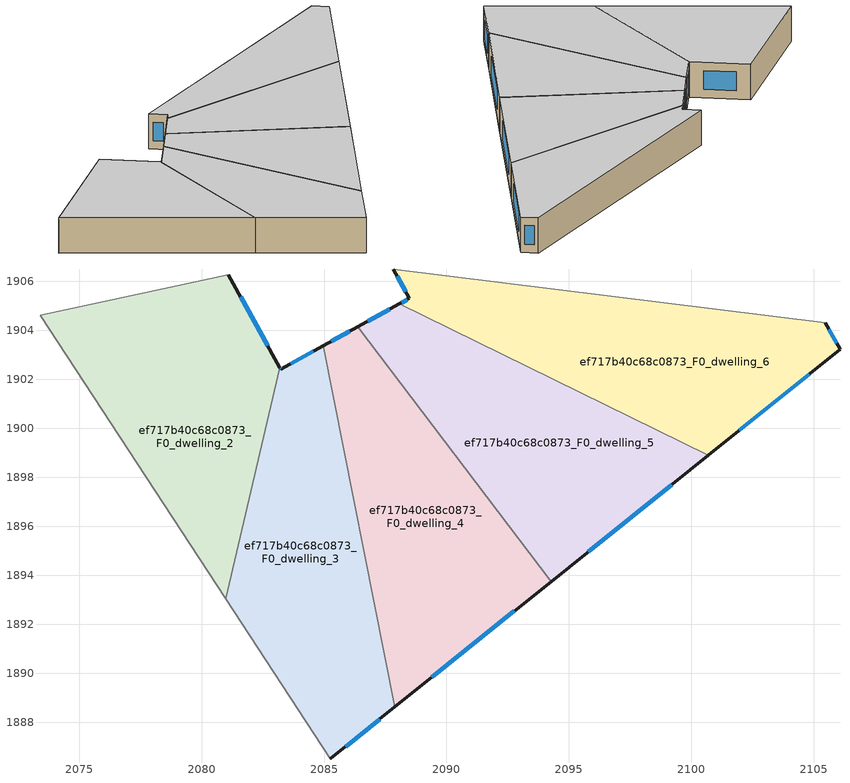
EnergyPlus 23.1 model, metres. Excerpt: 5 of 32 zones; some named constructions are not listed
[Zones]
ef717b40c68c0873_F0_dwelling_2
 floor ground (EU_floor_Construction): 2081.1,1906.27 2083.2,1902.48 2080.98,1893.05 2073.4,1904.63 z0
 wall outside (EU_wall_Construction): 2083.2,1902.48 2081.1,1906.27 z0:3
 wall to ef717b40c68c0873_F0_dwelling_3 (EU_wall_Construction): 2080.98,1893.05 2083.2,1902.48 z0:3
 wall adiabatic (EU_wall_Construction): 2073.4,1904.63 2080.98,1893.05 z0:3
 wall to ef717b40c68c0873_F0_dwelling_1 (EU_wall_Construction): 2081.1,1906.27 2073.4,1904.63 z0:3
 window (EU_Window_Construction): 2082.71,1903.37 2081.59,1905.38 z0.7:2.3
 ceiling to ef717b40c68c0873_F1_dwelling_2 (EU_floor_Construction): 2080.98,1893.05 2083.2,1902.48 2081.1,1906.27 2073.4,1904.63 z3
ef717b40c68c0873_F0_dwelling_3
 floor ground (EU_floor_Construction): 2084.96,1903.37 2087.9,1888.63 2085.26,1886.51 2080.98,1893.05 2083.2,1902.48 2083.23,1902.42 z0
 wall outside (EU_wall_Construction): 2084.96,1903.37 2083.23,1902.42 2083.2,1902.48 / 2085.26,1886.51 2087.9,1888.63 z0:3
 wall to ef717b40c68c0873_F0_dwelling_4 (EU_wall_Construction): 2087.9,1888.63 2084.96,1903.37 z0:3
 wall adiabatic (EU_wall_Construction): 2080.98,1893.05 2085.26,1886.51 z0:3
 window (EU_Window_Construction): 2083.23,1902.43 2083.21,1902.46 / 2084.56,1903.14 2083.64,1902.64 / 2085.88,1887 2087.28,1888.13 z0.7:2.3
 ceiling to ef717b40c68c0873_F1_dwelling_3 (EU_floor_Construction): 2087.9,1888.63 2084.96,1903.37 2083.23,1902.42 2083.2,1902.48 2080.98,1893.05 2085.26,1886.51 z3
ef717b40c68c0873_F0_dwelling_4
 floor ground (EU_floor_Construction): 2086.38,1904.15 2094.27,1893.75 2087.9,1888.63 2084.96,1903.37 z0
 wall outside (EU_wall_Construction): 2086.38,1904.15 2084.96,1903.37 / 2087.9,1888.63 2094.27,1893.75 z0:3
 wall to ef717b40c68c0873_F0_dwelling_5 (EU_wall_Construction): 2094.27,1893.75 2086.38,1904.15 z0:3
 window (EU_Window_Construction): 2086.05,1903.96 2085.3,1903.55 / 2089.39,1889.83 2092.77,1892.55 z0.7:2.3
 ceiling to ef717b40c68c0873_F1_dwelling_4 (EU_floor_Construction): 2094.27,1893.75 2086.38,1904.15 2084.96,1903.37 2087.9,1888.63 z3
ef717b40c68c0873_F0_dwelling_5
 floor ground (EU_floor_Construction): 2100.7,1898.91 2094.27,1893.75 2086.38,1904.15 2088.07,1905.08 z0
 wall outside (EU_wall_Construction): 2088.07,1905.08 2086.38,1904.15 / 2094.27,1893.75 2100.7,1898.91 z0:3
 wall to ef717b40c68c0873_F0_dwelling_6 (EU_wall_Construction): 2100.7,1898.91 2088.07,1905.08 z0:3
 window (EU_Window_Construction): 2087.68,1904.86 2086.78,1904.37 / 2095.78,1894.96 2099.19,1897.7 z0.7:2.3
 ceiling to ef717b40c68c0873_F1_dwelling_5 (EU_floor_Construction): 2100.7,1898.91 2088.07,1905.08 2086.38,1904.15 2094.27,1893.75 z3
ef717b40c68c0873_F0_dwelling_6
 floor ground (EU_floor_Construction): 2105.47,1904.31 2106.07,1903.23 2100.7,1898.91 2088.07,1905.08 2088.49,1905.31 2087.83,1906.5 z0
 wall outside (EU_wall_Construction): 2087.83,1906.5 2088.49,1905.31 2088.07,1905.08 / 2100.7,1898.91 2106.07,1903.23 2105.47,1904.31 z0:3
 wall to ef717b40c68c0873_F0_dwelling_7 (EU_wall_Construction): 2105.47,1904.31 2087.83,1906.5 z0:3
 window (EU_Window_Construction): 2088.39,1905.26 2088.17,1905.13 / 2087.98,1906.22 2088.33,1905.59 / 2105.93,1903.48 2105.61,1904.06 / 2101.96,1899.93 2104.81,1902.21 z0.7:2.3
 ceiling to ef717b40c68c0873_F1_dwelling_6 (EU_floor_Construction): 2106.07,1903.23 2105.47,1904.31 2087.83,1906.5 2088.49,1905.31 2088.07,1905.08 2100.7,1898.91 z3
[HVACTEMPLATE:THERMOSTAT] Constant Heating Setpoint=20; Constant Cooling Setpoint=50
EU_HeatOnly_ef717b40c68c0873_F0_dwelling_0; EU_HeatOnly_ef717b40c68c0873_F0_dwelling_1; EU_HeatOnly_ef717b40c68c0873_F0_dwelling_2; EU_HeatOnly_ef717b40c68c0873_F0_dwelling_3; EU_HeatOnly_ef717b40c68c0873_F0_dwelling_4; EU_HeatOnly_ef717b40c68c0873_F0_dwelling_5; EU_HeatOnly_ef717b40c68c0873_F0_dwelling_6; EU_HeatOnly_ef717b40c68c0873_F0_dwelling_7; EU_HeatOnly_ef717b40c68c0873_F0_dwelling_8; EU_HeatOnly_ef717b40c68c0873_F0_dwelling_9; EU_HeatOnly_ef717b40c68c0873_F0_dwelling_10; EU_HeatOnly_ef717b40c68c0873_F1_dwelling_0; EU_HeatOnly_ef717b40c68c0873_F1_dwelling_1; EU_HeatOnly_ef717b40c68c0873_F1_dwelling_2; EU_HeatOnly_ef717b40c68c0873_F1_dwelling_3; EU_HeatOnly_ef717b40c68c0873_F1_dwelling_4; EU_HeatOnly_ef717b40c68c0873_F1_dwelling_5; EU_HeatOnly_ef717b40c68c0873_F1_dwelling_6; EU_HeatOnly_ef717b40c68c0873_F1_dwelling_7; EU_HeatOnly_ef717b40c68c0873_F1_dwelling_8; EU_HeatOnly_ef717b40c68c0873_F1_dwelling_9; EU_HeatOnly_ef717b40c68c0873_F1_dwelling_10; EU_HeatOnly_ef717b40c68c0873_F2_dwelling_0; EU_HeatOnly_ef717b40c68c0873_F2_dwelling_1; EU_HeatOnly_ef717b40c68c0873_F2_dwelling_2; EU_HeatOnly_ef717b40c68c0873_F2_dwelling_3; EU_HeatOnly_ef717b40c68c0873_F2_dwelling_4; EU_HeatOnly_ef717b40c68c0873_F2_dwelling_5; EU_HeatOnly_ef717b40c68c0873_F2_dwelling_6; EU_HeatOnly_ef717b40c68c0873_F2_dwelling_7; EU_HeatOnly_ef717b40c68c0873_F2_dwelling_8; EU_HeatOnly_ef717b40c68c0873_F2_dwelling_9
[SCHEDULE:CONSTANT]
Name | Hourly Value
EU_AlwaysOn | 1
EU_CoolingOff | 0
[SCHEDULE:FILE] Column Number=1; Rows to Skip at Top=0; Number of Hours of Data=8760; Column Separator=Comma; Interpolate to Timestep=No; Minutes per Item=60; Adjust Schedule for Daylight Savings=Yes
Name | File
EU_Step8_GainSchedule_ef717b40c68c0873_F2_dwelling_1_f000 | ../../schedules/ef717b40c68c0873/ef717b40c68c0873_F2_dwelling_1_f000_gain.csv
EU_Step8_GainSchedule_ef717b40c68c0873_F2_dwelling_2_f000 | ../../schedules/ef717b40c68c0873/ef717b40c68c0873_F2_dwelling_2_f000_gain.csv
EU_Step8_GainSchedule_ef717b40c68c0873_F2_dwelling_3_f000 | ../../schedules/ef717b40c68c0873/ef717b40c68c0873_F2_dwelling_3_f000_gain.csv
EU_Step8_GainSchedule_ef717b40c68c0873_F2_dwelling_4_f000 | ../../schedules/ef717b40c68c0873/ef717b40c68c0873_F2_dwelling_4_f000_gain.csv
EU_Step8_GainSchedule_ef717b40c68c0873_F2_dwelling_5_f000 | ../../schedules/ef717b40c68c0873/ef717b40c68c0873_F2_dwelling_5_f000_gain.csv
EU_Step8_GainSchedule_ef717b40c68c0873_F2_dwelling_6_f000 | ../../schedules/ef717b40c68c0873/ef717b40c68c0873_F2_dwelling_6_f000_gain.csv
EU_Step8_GainSchedule_ef717b40c68c0873_F2_dwelling_7_f000 | ../../schedules/ef717b40c68c0873/ef717b40c68c0873_F2_dwelling_7_f000_gain.csv
EU_Step8_GainSchedule_ef717b40c68c0873_F2_dwelling_8_f000 | ../../schedules/ef717b40c68c0873/ef717b40c68c0873_F2_dwelling_8_f000_gain.csv
EU_Step8_GainSchedule_ef717b40c68c0873_F2_dwelling_9_f000 | ../../schedules/ef717b40c68c0873/ef717b40c68c0873_F2_dwelling_9_f000_gain.csv
